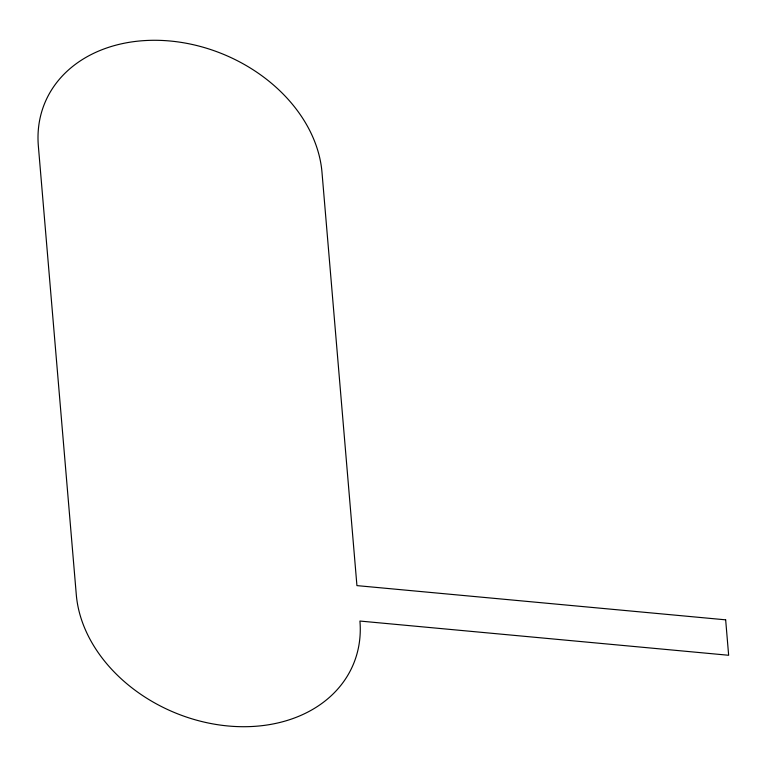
<?xml version="1.0" encoding="UTF-8"?>
<svg xmlns="http://www.w3.org/2000/svg" width="767" height="767" viewBox="0 0 767 767"><rect width="100%" height="100%" fill="white"/><g stroke="black" fill="none" stroke-linecap="round" stroke-linejoin="round"><path stroke-width="1.15" d="M725.659 619.832L356.933 585.614L321.987 172.278A146.535 113.401 22.5 0 0 170.178 41.015A146.535 113.401 22.5 0 0 38.35 145.951L76.297 594.722A146.535 113.401 22.5 0 0 228.096 725.985A146.535 113.401 22.5 0 0 359.924 621.049L728.65 655.267L725.659 619.832"/></g></svg>
